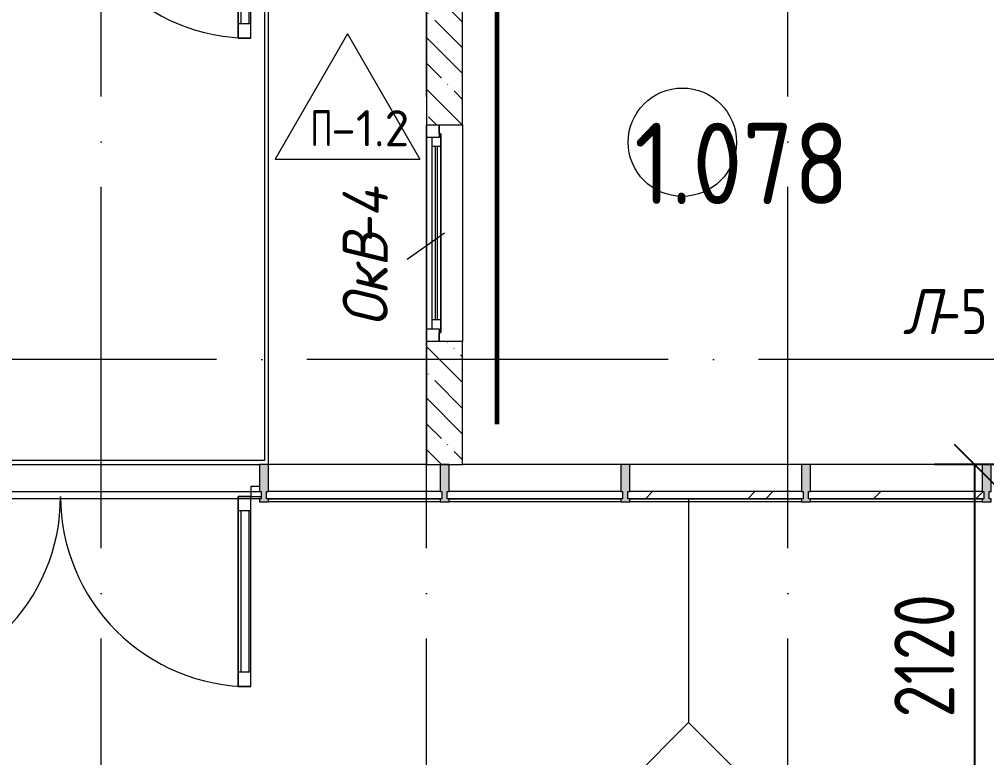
# Model space of a CAD drawing. Header units: millimetres. Extents: x -592259 to 288321, y -552984 to 293768.
# Drawn here: x 142535 to 147888, y 10921 to 15009 of the extents above; entities that cross this region are included whole.
import ezdxf

# ---------------------------------------------------------------- set-up
doc = ezdxf.new("R2010")
doc.units = ezdxf.units.MM
doc.linetypes.add('ADSK_Линия сетки', pattern=[2500, 2000, -250, 0, -250])
doc.layers.get('Defpoints').update_dxf_attribs({"color": 250})
for name, color, linetype, lineweight in [('4.2) Штук 4 вып', 6, 'Continuous', 60), ('A-____-____-DIMS', 250, 'Continuous', 9), ('A-AREA-____-IDEN', 250, 'Continuous', 9), ('A-DETL-GENF-OTLN', 250, 'Continuous', 5), ('A-DOOR-____-IDEN', 250, 'Continuous', 9), ('A-DOOR-____-OTLN', 250, 'Continuous', 5), ('A-FLOR-____-IDEN', 250, 'Continuous', 9), ('A-GENM-____-OTLN', 250, 'Continuous', 9), ('A-GLAZ-____-IDEN', 250, 'Continuous', 9), ('A-GLAZ-____-MCUT', 250, 'Continuous', 9), ('A-GLAZ-____-OTLN', 250, 'Continuous', 5), ('A-GLAZ-CURT-OTLN', 250, 'Continuous', 5), ('A-GLAZ-CWMG-MCUT', 250, 'Continuous', 9), ('A-GLAZ-CWMG-OTLN', 250, 'Continuous', 5), ('A-WALL-____-IDEN', 250, 'Continuous', 9), ('A-WALL-____-MCUT', 250, 'Continuous', 13), ('A-WALL-____-PATT', 250, 'Continuous', 13), ('I-WALL-____-OTLN', 250, 'Continuous', 9), ('S-GRID-____-OTLN', 250, 'Continuous', 9)]:
    doc.layers.add(name, color=color, linetype=linetype, lineweight=lineweight)
doc.styles.add('ISOCPEUR_1', font='isocpeur.ttf', dxfattribs={"width": 0.9, "height": 250})
doc.styles.add('ISOCPEUR_2', font='isocpeur.ttf', dxfattribs={"height": 160})
doc.styles.add('ISOCPEUR_I', font='isocpeui.ttf', dxfattribs={"width": 0.9, "height": 12.5})
doc.styles.add('ISOCPEUR_I_1', font='ГОСТ тип А.ttf', dxfattribs={"height": 2500})
doc.styles.get("Standard").update_dxf_attribs({"font": 'ГОСТ тип А.ttf'})
doc.dimstyles.new('А3', dxfattribs={"dimtxt": 333, "dimasz": 222, "dimexe": 222, "dimexo": 111, "dimgap": 111, "dimtad": 1, "dimtoh": 1, "dimdec": 0, "dimrnd": 0.0015, "dimzin": 0, "dimdsep": 46, "dimtxsty": 'Standard', "dimblk": 'OBLIQUE', "dimcen": 0, "dimclrd": 7, "dimclre": 7, "dimclrt": 7, "dimadec": 0, "dimazin": 0, "dimtfac": 1, "dimtdec": 0, "dimtofl": 0, "dimtmove": 0, "dimatfit": 3, "dimfxl": 1, "dimtolj": 1, "dimtzin": 0, "dimarcsym": 0})

# ---------------------------------------------------------------- blocks, each defined once
blk = doc.blocks.new('Окно_СКБ_1Ст - Ок-4_Окно_Помещение охраны_Тамбур-41156043-АР1_Маркировочный план 1 этажа С2и3')
at = {"layer": 'A-GLAZ-____-MCUT'}
for p, q in [((-600, 30), (-600, 100)), ((-600, 100), (-530, 100)), ((-530, 100), (-530, 30)), ((530, 70), (-530, 70)), ((-530, 70), (-530, 30)), ((-480, 20), (-480, 70)), ((480, 20), (480, 70)), ((530, 30), (530, 100)), ((530, 100), (600, 100)), ((530, 30), (530, 70)), ((600, 100), (600, 30)), ((-530, 30), (-600, 30)), ((-530, 30), (-550, 30)), ((-550, 30), (-550, 20)), ((-550, 20), (550, 20)), ((550, 20), (-550, 20)), ((600, 30), (530, 30)), ((550, 30), (530, 30)), ((550, 20), (550, 30))]:
    blk.add_line(p, q, dxfattribs=at)
at = {"layer": 'A-GLAZ-____-MCUT', "lineweight": 5}
for p, q in [((-480, 50), (480, 50)), ((480, 40), (-480, 40))]:
    blk.add_line(p, q, dxfattribs=at)
at = {"layer": 'A-GLAZ-____-OTLN'}
for p, q in [((600, 100), (-600, 100)), ((-600, 30), (-550, 30)), ((550, 30), (600, 30))]:
    blk.add_line(p, q, dxfattribs=at)
blk = doc.blocks.new('PNS_Панель прямоугольная - Нр_Металл - 40мм-36089714-АР1_Маркировочный план 1 этажа С2и3')
at = {"layer": 'A-GLAZ-____-OTLN'}
for p, q in [((-1100, 0), (1100, 0)), ((-1100, 0), (1100, 0)), ((1100, -40), (-1100, -40))]:
    blk.add_line(p, q, dxfattribs=at)
blk = doc.blocks.new('PNS_Панель прямоугольная3 - Нр_Стекло - 40мм 2-36089330-АР1_Маркировочный план 1 этажа С2и3')
at = {"layer": 'A-GLAZ-____-OTLN'}
h = blk.add_hatch(dxfattribs=at)
h.set_pattern_fill('FP_107', color=256, style=0, pattern_type=2)
h.set_pattern_definition([(225, (135200, 12255), (282.8427, -282.8427), [200, -600]), (225, (135400, 12355), (282.8427, -282.8427), [600, -200]), (225, (135000, 12455), (282.8427, -282.8427), [200, -600])])
h.paths.add_polyline_path([(-485, 0), (-485, -40), (485, -40), (485, 0), (-475, 0)])
at = {"layer": 'A-GLAZ-____-MCUT', "lineweight": 5}
for p, q in [((475, 0), (-475, 0)), ((-475, -40), (475, -40))]:
    blk.add_line(p, q, dxfattribs=at)
at = {"layer": 'A-GLAZ-____-OTLN'}
blk.add_line((-485, 0), (485, 0), dxfattribs=at)
blk = doc.blocks.new('PNS_Панель прямоугольная3 - Нр_Стекло - 40мм 2-40429871-АР1_Маркировочный план 1 этажа С2и3')
at = {"layer": 'A-GLAZ-____-OTLN'}
h = blk.add_hatch(dxfattribs=at)
h.set_pattern_fill('FP_108', color=256, style=0, pattern_type=2)
h.set_pattern_definition([(225, (134200, 12255), (282.8427, -282.8427), [200, -600]), (225, (134400, 12355), (282.8427, -282.8427), [600, -200]), (225, (134000, 12455), (282.8427, -282.8427), [200, -600])])
h.paths.add_polyline_path([(-392.8, 0), (-485, 0), (-485, -40), (485, -40), (485, 0), (475, 0)])
at = {"layer": 'A-GLAZ-____-MCUT', "lineweight": 5}
for p, q in [((475, 0), (-475, 0)), ((-475, -40), (475, -40))]:
    blk.add_line(p, q, dxfattribs=at)
at = {"layer": 'A-GLAZ-____-OTLN'}
blk.add_line((-485, 0), (485, 0), dxfattribs=at)
blk = doc.blocks.new('PNS_Панель прямоугольная - Нр_Металл - 40мм-36089346-АР1_Маркировочный план 1 этажа С2и3')
at = {"layer": 'A-GLAZ-____-MCUT', "lineweight": 5}
for p, q in [((475, 0), (-475, 0)), ((-475, -40), (475, -40))]:
    blk.add_line(p, q, dxfattribs=at)
at = {"layer": 'A-GLAZ-____-OTLN'}
blk.add_line((-485, 0), (485, 0), dxfattribs=at)
blk = doc.blocks.new('Дверь_Витражная_СКБ_2Ст - ДВН_ДАО_Главный вход-36089722-АР1_Маркировочный план 1 этажа С2и3')
at = {"layer": 'A-DETL-GENF-OTLN', "lineweight": 5}
for p, q in [((-1053, 1040.5), (-983, 1040.5)), ((-1053, 1040.5), (-1053, -12.5)), ((-983, 1040.5), (-1053, 1040.5)), ((-1053, 1040.5), (-1053, -12.5)), ((-983, 1040.5), (-983, -12.5)), ((-983, -12.5), (-983, 1040.5)), ((1053, 1040.5), (983, 1040.5)), ((983, 1040.5), (983, -12.5)), ((1053, 1040.5), (983, 1040.5)), ((983, 1040.5), (983, -12.5)), ((1053, 1040.5), (1053, -12.5)), ((1053, -12.5), (1053, 1040.5)), ((-1053, 960.5), (-983, 960.5)), ((-1043, 960.5), (-1043, 67.5)), ((-999, 960.5), (-999, 67.5)), ((1053, 960.5), (983, 960.5)), ((999, 960.5), (999, 67.5)), ((1043, 960.5), (1043, 67.5)), ((-1053, 67.5), (-983, 67.5)), ((1053, 67.5), (983, 67.5)), ((-1053, -12.5), (-1110, -12.5)), ((-1053, -12.5), (-1110, -12.5)), ((-983, -12.5), (-1053, -12.5)), ((-1053, -12.5), (-983, -12.5)), ((-1053, -67.5), (-1053, -12.5)), ((-1053, -67.5), (-1053, -12.5)), ((983, -12.5), (1053, -12.5)), ((983, -12.5), (1053, -12.5)), ((1053, -67.5), (1053, -12.5)), ((1053, -12.5), (1110, -12.5)), ((1053, -12.5), (1053, -67.5)), ((1110, -12.5), (1053, -12.5)), ((-1100, -67.5), (-1053, -67.5)), ((-1100, -67.5), (-1053, -67.5)), ((1100, -67.5), (1053, -67.5)), ((1053, -67.5), (1100, -67.5))]:
    blk.add_line(p, q, dxfattribs=at)
at = {"layer": 'A-DOOR-____-OTLN'}
for p, q in [((-1053, 1040.5), (-1053, -12.5)), ((1053, 1040.5), (1053, -12.5))]:
    blk.add_line(p, q, dxfattribs=at)
for centre, start, end in [((-1053, -12.5), 360, 90), ((1053, -12.5), 90, 180)]:
    blk.add_arc(centre, 1053, start, end, dxfattribs=at)
blk = doc.blocks.new('Прямоугольный импост - Импост структурный с накладкой - 190мм-36089257-АР1_Маркировочный план 1 этажа С2и3')
at = {"layer": 'A-GLAZ-CWMG-OTLN'}
blk.add_hatch(color=50, dxfattribs=at).paths.add_polyline_path([(15, -17), (-25, -17), (-25, 0), (-15, 0), (-15, 40), (-25, 40), (-25, 190), (25, 190), (25, 40), (15, 40), (15, 0), (25, 0), (25, -17)])
at = {"layer": 'A-GLAZ-CWMG-MCUT', "lineweight": 5}
for p, q in [((-25, 40), (-25, 190)), ((-25, 190), (25, 190)), ((25, 190), (25, 40)), ((-15, 40), (-25, 40)), ((-25, -17), (-25, 0)), ((-25, 0), (-15, 0)), ((-15, 0), (-15, 40)), ((15, 40), (15, 0)), ((25, 40), (15, 40)), ((15, 0), (25, 0)), ((25, 0), (25, -17)), ((25, -17), (-25, -17))]:
    blk.add_line(p, q, dxfattribs=at)
blk = doc.blocks.new('Прямоугольный импост - Импост структурный с накладкой - 190мм-36089258-АР1_Маркировочный план 1 этажа С2и3')
at = {"layer": 'A-GLAZ-CWMG-OTLN'}
blk.add_hatch(color=50, dxfattribs=at).paths.add_polyline_path([(-25, -17), (-25, 0), (-15, 0), (-15, 40), (-25, 40), (-25, 190), (25, 190), (25, 40), (15, 40), (15, 0), (25, 0), (25, -17), (-15, -17)])
at = {"layer": 'A-GLAZ-CWMG-MCUT', "lineweight": 5}
for p, q in [((-25, 40), (-25, 190)), ((-25, 190), (25, 190)), ((25, 190), (25, 40)), ((-15, 40), (-25, 40)), ((-25, -17), (-25, 0)), ((-25, 0), (-15, 0)), ((-15, 0), (-15, 40)), ((15, 40), (15, 0)), ((25, 40), (15, 40)), ((15, 0), (25, 0)), ((25, 0), (25, -17)), ((25, -17), (-25, -17))]:
    blk.add_line(p, q, dxfattribs=at)
blk = doc.blocks.new('Прямоугольный импост - Импост структурный с накладкой - 190мм-36089259-АР1_Маркировочный план 1 этажа С2и3')
at = {"layer": 'A-GLAZ-CWMG-OTLN'}
blk.add_hatch(color=50, dxfattribs=at).paths.add_polyline_path([(-15, -17), (-25, -17), (-25, 0), (-15, 0), (-15, 40), (-25, 40), (-25, 190), (25, 190), (25, 40), (15, 40), (15, 0), (25, 0), (25, -17), (0, -17)])
at = {"layer": 'A-GLAZ-CWMG-MCUT', "lineweight": 5}
for p, q in [((-25, 40), (-25, 190)), ((-25, 190), (25, 190)), ((25, 190), (25, 40)), ((-15, 40), (-25, 40)), ((-25, -17), (-25, 0)), ((-25, 0), (-15, 0)), ((-15, 0), (-15, 40)), ((15, 40), (15, 0)), ((25, 40), (15, 40)), ((15, 0), (25, 0)), ((25, 0), (25, -17)), ((25, -17), (-25, -17))]:
    blk.add_line(p, q, dxfattribs=at)
blk = doc.blocks.new('Прямоугольный импост - Импост структурный с накладкой - 190мм-36088212-АР1_Маркировочный план 1 этажа С2и3')
at = {"layer": 'A-GLAZ-CWMG-OTLN'}
for p, q in [((135575, 12545), (134625, 12545)), ((135575, 12338), (134625, 12338))]:
    blk.add_line(p, q, dxfattribs=at)
blk = doc.blocks.new('Прямоугольный импост - Импост структурный с накладкой - 190мм-V82-АР1_Маркировочный план 1 этажа С2и3')
at = {"layer": 'A-GLAZ-CWMG-OTLN'}
for p, q in [((133575, 12545), (132700, 12545)), ((133575, 12338), (132625, 12338))]:
    blk.add_line(p, q, dxfattribs=at)
blk = doc.blocks.new('Прямоугольный импост - Импост структурный с накладкой - 190мм-V83-АР1_Маркировочный план 1 этажа С2и3')
at = {"layer": 'A-GLAZ-CWMG-OTLN'}
for p, q in [((132500, 12545), (131625, 12545)), ((132575, 12338), (131625, 12338))]:
    blk.add_line(p, q, dxfattribs=at)
blk = doc.blocks.new('Дверь_Витражная_СКБ_2Ст - ДВН_ДАО_Главный вход-37174373-АР1_Маркировочный план 1 этажа С2и3')
at = {"layer": 'A-DETL-GENF-OTLN', "lineweight": 5}
for p, q in [((-1053, 1040.5), (-983, 1040.5)), ((-1053, 1040.5), (-1053, -12.5)), ((-983, 1040.5), (-1053, 1040.5)), ((-1053, 1040.5), (-1053, -12.5)), ((-983, 1040.5), (-983, -12.5)), ((-983, -12.5), (-983, 1040.5)), ((1053, 1040.5), (983, 1040.5)), ((983, 1040.5), (983, -12.5)), ((1053, 1040.5), (983, 1040.5)), ((983, 1040.5), (983, -12.5)), ((1053, 1040.5), (1053, -12.5)), ((1053, -12.5), (1053, 1040.5)), ((-1053, 960.5), (-983, 960.5)), ((-1043, 960.5), (-1043, 67.5)), ((-999, 960.5), (-999, 67.5)), ((1053, 960.5), (983, 960.5)), ((999, 960.5), (999, 67.5)), ((1043, 960.5), (1043, 67.5)), ((-1053, 67.5), (-983, 67.5)), ((1053, 67.5), (983, 67.5)), ((-1053, -12.5), (-1110, -12.5)), ((-1053, -12.5), (-1110, -12.5)), ((-983, -12.5), (-1053, -12.5)), ((-1053, -12.5), (-983, -12.5)), ((-1053, -67.5), (-1053, -12.5)), ((-1053, -67.5), (-1053, -12.5)), ((983, -12.5), (1053, -12.5)), ((983, -12.5), (1053, -12.5)), ((1053, -67.5), (1053, -12.5)), ((1053, -12.5), (1110, -12.5)), ((1053, -12.5), (1053, -67.5)), ((1110, -12.5), (1053, -12.5)), ((-1100, -67.5), (-1053, -67.5)), ((-1100, -67.5), (-1053, -67.5)), ((1100, -67.5), (1053, -67.5)), ((1053, -67.5), (1100, -67.5))]:
    blk.add_line(p, q, dxfattribs=at)
at = {"layer": 'A-DOOR-____-OTLN'}
for p, q in [((-1053, 1040.5), (-1053, -12.5)), ((1053, 1040.5), (1053, -12.5))]:
    blk.add_line(p, q, dxfattribs=at)
for centre, start, end in [((-1053, -12.5), 360, 90), ((1053, -12.5), 90, 180)]:
    blk.add_arc(centre, 1053, start, end, dxfattribs=at)
blk = doc.blocks.new('ASML_АР_Решетка вентиляционная встроенная - ГР-4_3380х5300-42053081-АР1_Маркировочный план 1 этажа С2и3')
at = {"layer": 'A-GENM-____-OTLN', "lineweight": 5}
for p, q in [((-2650, 1690), (-2650, -1675)), ((-2628, 1668), (2628, 1668)), ((-2628, -1668), (-2628, 1668)), ((-400, 1690), (-2600, 1690)), ((2600, 1690), (400, 1690)), ((2628, 1668), (2628, -1668)), ((2650, -1690), (2650, 1690)), ((-2640, -1690), (-2610, -1690)), ((-2553, -1668), (-2628, -1668)), ((-517, -1668), (-2483, -1668)), ((447, -1668), (-447, -1668)), ((-375, -1690), (-360, -1690)), ((360, -1690), (375, -1690)), ((2483, -1668), (517, -1668)), ((2628, -1668), (2553, -1668)), ((2625, -1690), (2650, -1690))]:
    blk.add_line(p, q, dxfattribs=at)
blk = doc.blocks.new('AAR_СКБ_Марка_Помещения_мал - Номер-28977439-АР1_Маркировочный план 1 этажа С2и3')
at = {"layer": 'A-AREA-____-IDEN'}
blk.add_circle((-0.028, 0), 3, dxfattribs=at)
blk = doc.blocks.new('_Oblique')
at = {"color": 0, "linetype": 'ByBlock', "lineweight": -2}
blk.add_line((-0.5, -0.5), (0.5, 0.5), dxfattribs=at)
blk = doc.blocks.new('*D2622')
at = {"layer": 'A-____-____-DIMS', "color": 7, "lineweight": -2, "transparency": 16777216}
for p, q in [((147996.9, 12545), (147598.7, 12545)), ((147820.7, 12545), (147820.7, 10425)), ((147996.9, 10425), (147598.7, 10425))]:
    blk.add_line(p, q, dxfattribs=at)
at = {"layer": 'Defpoints', "color": 0, "transparency": 16777216}
for p in [(148107.9, 12545), (147820.7, 10425), (148107.9, 10425)]:
    blk.add_point(p, dxfattribs=at)
at = {"layer": 'A-____-____-DIMS', "color": 7, "lineweight": -2, "transparency": 16777216, "xscale": 222, "yscale": 222, "zscale": 222}
for p, rotation in [((147820.7, 12545), 90), ((147820.7, 10425), 270)]:
    blk.add_blockref('_Oblique', p, dxfattribs=dict(at, rotation=rotation))
at = {"layer": 'A-____-____-DIMS', "color": 7, "transparency": 16777216, "insert": (147543.2, 11485), "char_height": 333, "width": 2.299, "attachment_point": 5, "rotation": 90}
blk.add_mtext('\\A1;2120', dxfattribs=at)
blk = doc.blocks.new('ADSK_Марка_Стена - Экземпляр_ADSK_Позиция-30564885-АР1_Маркировочный план 1 этажа С2и3')
at = {"layer": 'A-WALL-____-IDEN'}
for p, q in [((-0.156, 4.37), (-4.213, 0.312)), ((3.901, 0.312), (-0.156, 4.37)), ((-4.213, 0.312), (-0.156, -3.745)), ((-0.156, -3.745), (3.901, 0.312))]:
    blk.add_line(p, q, dxfattribs=at)
blk = doc.blocks.new('AAR_СКБ_Марка_Перекрытия - Марка пола-17325028-АР1_Маркировочный план 1 этажа С2и3')
at = {"layer": 'A-FLOR-____-IDEN'}
for p, q in [((0, 6.932), (-4.002, 0)), ((0, 6.932), (4.002, 0)), ((-4.002, 0), (4.002, 0))]:
    blk.add_line(p, q, dxfattribs=at)

msp = doc.modelspace()

# ---------------------------------------------------------------- hatches: boundary and pattern name
at = {"layer": 'A-WALL-____-PATT', "lineweight": 15, "true_color": 0x000000}
h = msp.add_hatch(dxfattribs=at)
h.set_pattern_fill('FP_1', color=18, style=0, pattern_type=2)
h.set_pattern_definition([(135, (12287.91, -0.0006), (-142.5612, -142.5612), []), (135, (12430.48, -0.0006), (-142.5612, -142.5612), [252.016, -50.403, 3.353, -47.05])])
h.paths.add_polyline_path([(144987.8919, 12545), (144987.912, 12545.0063), (144987.8919, 13224.9994), (144787.9138, 13224.9994), (144787.9138, 12545)])
h.paths.add_polyline_path([(144787.9138, 14424.9994), (144987.9138, 14424.9994), (144987.8919, 15724.9996), (144787.9138, 15724.9996), (144787.9138, 15635.9817)])

# ---------------------------------------------------------------- linework, layer by layer
at = {"layer": '4.2) Штук 4 вып'}
msp.add_line((145179.1033, 12766.8947), (145179.1033, 19709.498), dxfattribs=at)
at = {"layer": 'A-GLAZ-____-IDEN', "color": 18, "lineweight": 15, "true_color": 0x000000}
msp.add_line((144887.9138, 13824.9994), (144680.2114, 13679.696), dxfattribs=at)
at = {"layer": 'A-WALL-____-IDEN', "color": 18, "true_color": 0x000000}
msp.add_line((146238.8568, 12355), (146238.8568, 11116.25), dxfattribs=at)
at = {"layer": 'A-WALL-____-MCUT', "color": 18, "lineweight": 15, "true_color": 0x000000}
for p, q in [((144787.9138, 15724.9996), (144787.9138, 14424.9994)), ((144987.9138, 14424.9994), (144987.9138, 15724.9996)), ((144787.9138, 14424.9994), (144987.9138, 14424.9994)), ((144787.9138, 13224.9994), (144787.9138, 12545)), ((144987.9138, 13224.9994), (144787.9138, 13224.9994)), ((144987.9138, 12545), (144987.9138, 13224.9994)), ((144787.9138, 12545), (144987.9138, 12545))]:
    msp.add_line(p, q, dxfattribs=at)
at = {"layer": 'I-WALL-____-OTLN', "color": 18, "lineweight": 15, "true_color": 0x000000}
for p, q in [((144787.9138, 13224.9994), (144787.9138, 14424.9994)), ((144987.9138, 14424.9994), (144987.9138, 13224.9994))]:
    msp.add_line(p, q, dxfattribs=at)
at = {"layer": 'S-GRID-____-OTLN', "color": 18, "linetype": 'ADSK_Линия сетки', "true_color": 0x000000}
for p, q in [((142987.9138, -2919.5356), (142987.9138, 61063.6538)), ((144787.9138, -2919.5356), (144787.9138, 61063.6538)), ((146787.9138, -2919.5356), (146787.9138, 61063.6538)), ((168626.8279, 13125), (111607.9138, 13125))]:
    msp.add_line(p, q, dxfattribs=at)

# ---------------------------------------------------------------- block references
at = {"layer": 'A-AREA-____-IDEN', "color": 18, "true_color": 0x000000, "xscale": 99.99999999999993, "yscale": 99.99999999999993, "zscale": 99.99999999999993}
msp.add_blockref('AAR_СКБ_Марка_Помещения_мал - Номер-28977439-АР1_Маркировочный план 1 этажа С2и3', (146206.7108, 14328.8576), dxfattribs=at)
at = {"layer": 'A-DOOR-____-OTLN', "color": 18, "true_color": 0x000000, "rotation": 180}
for name, p in [('Дверь_Витражная_СКБ_2Ст - ДВН_ДАО_Главный вход-37174373-АР1_Маркировочный план 1 этажа С2и3', (142762.9138, 15944.9994)), ('Дверь_Витражная_СКБ_2Ст - ДВН_ДАО_Главный вход-36089722-АР1_Маркировочный план 1 этажа С2и3', (142762.9138, 12355))]:
    msp.add_blockref(name, p, dxfattribs=at)
at = {"layer": 'A-FLOR-____-IDEN', "color": 18, "true_color": 0x000000, "xscale": 99.99999999999993, "yscale": 99.99999999999993, "zscale": 99.99999999999993}
msp.add_blockref('AAR_СКБ_Марка_Перекрытия - Марка пола-17325028-АР1_Маркировочный план 1 этажа С2и3', (144350.4138, 14235), dxfattribs=at)
at = {"layer": 'A-GENM-____-OTLN', "color": 18, "lineweight": 5, "true_color": 0x000000, "rotation": 180}
msp.add_blockref('ASML_АР_Решетка вентиляционная встроенная - ГР-4_3380х5300-42053081-АР1_Маркировочный план 1 этажа С2и3', (141262.9138, 14235), dxfattribs=at)
at = {"layer": 'A-GLAZ-____-MCUT', "color": 18, "lineweight": 5, "true_color": 0x000000, "rotation": 180}
for name, p in [('PNS_Панель прямоугольная - Нр_Металл - 40мм-36089346-АР1_Маркировочный план 1 этажа С2и3', (144387.9138, 12355)), ('PNS_Панель прямоугольная - Нр_Металл - 40мм-36089346-АР1_Маркировочный план 1 этажа С2и3', (145387.9138, 12355)), ('PNS_Панель прямоугольная3 - Нр_Стекло - 40мм 2-40429871-АР1_Маркировочный план 1 этажа С2и3', (146387.9138, 12355)), ('PNS_Панель прямоугольная3 - Нр_Стекло - 40мм 2-36089330-АР1_Маркировочный план 1 этажа С2и3', (147387.9138, 12355))]:
    msp.add_blockref(name, p, dxfattribs=at)
at = {"layer": 'A-GLAZ-____-OTLN', "color": 18, "true_color": 0x000000, "rotation": 90}
msp.add_blockref('Окно_СКБ_1Ст - Ок-4_Окно_Помещение охраны_Тамбур-41156043-АР1_Маркировочный план 1 этажа С2и3', (144887.9138, 13824.9994), dxfattribs=at)
at = {"layer": 'A-GLAZ-CURT-OTLN', "color": 18, "true_color": 0x000000, "rotation": 180}
msp.add_blockref('PNS_Панель прямоугольная - Нр_Металл - 40мм-36089714-АР1_Маркировочный план 1 этажа С2и3', (142762.9138, 12355), dxfattribs=at)
at = {"layer": 'A-GLAZ-CWMG-OTLN', "color": 18, "true_color": 0x000000, "extrusion": (0, 0, -1)}
for name, p in [('Прямоугольный импост - Импост структурный с накладкой - 190мм-36089257-АР1_Маркировочный план 1 этажа С2и3', (-143887.9138, 12355)), ('Прямоугольный импост - Импост структурный с накладкой - 190мм-36089258-АР1_Маркировочный план 1 этажа С2и3', (-144887.9138, 12355)), ('Прямоугольный импост - Импост структурный с накладкой - 190мм-36089257-АР1_Маркировочный план 1 этажа С2и3', (-145887.9138, 12355)), ('Прямоугольный импост - Импост структурный с накладкой - 190мм-36089257-АР1_Маркировочный план 1 этажа С2и3', (-146887.9138, 12355)), ('Прямоугольный импост - Импост структурный с накладкой - 190мм-36089259-АР1_Маркировочный план 1 этажа С2и3', (-147887.9138, 12355))]:
    msp.add_blockref(name, p, dxfattribs=at)
at = {"layer": 'A-GLAZ-CWMG-OTLN', "color": 18, "true_color": 0x000000}
for name, p in [('Прямоугольный импост - Импост структурный с накладкой - 190мм-V83-АР1_Маркировочный план 1 этажа С2и3', (12287.9138, -0.0006)), ('Прямоугольный импост - Импост структурный с накладкой - 190мм-V82-АР1_Маркировочный план 1 этажа С2и3', (12287.9138, -0.0006)), ('Прямоугольный импост - Импост структурный с накладкой - 190мм-36088212-АР1_Маркировочный план 1 этажа С2и3', (11287.9138, -0.0006)), ('Прямоугольный импост - Импост структурный с накладкой - 190мм-36088212-АР1_Маркировочный план 1 этажа С2и3', (12287.9138, -0.0006))]:
    msp.add_blockref(name, p, dxfattribs=at)
at = {"layer": 'A-WALL-____-IDEN', "color": 18, "true_color": 0x000000, "xscale": 99.99999999999993, "yscale": 99.99999999999993, "zscale": 99.99999999999993}
msp.add_blockref('ADSK_Марка_Стена - Экземпляр_ADSK_Позиция-30564885-АР1_Маркировочный план 1 этажа С2и3', (146254.4818, 10679.2831), dxfattribs=at)

# ---------------------------------------------------------------- texts
at = {"layer": 'A-AREA-____-IDEN', "color": 18, "true_color": 0x000000, "insert": (145937.2105, 14436.3432), "char_height": 450, "width": 609.2825, "attachment_point": 1, "style": 'ISOCPEUR_1'}
msp.add_mtext('1.078', dxfattribs=at)
at = {"layer": 'A-DOOR-____-IDEN', "color": 18, "true_color": 0x000000, "char_height": 250, "attachment_point": 1, "style": 'ISOCPEUR_I_1'}
for s, insert, width in [('\\fISOCPEUR|b0|i1|c204|p34|;\\W.9;Л', (147423.7177, 13516.0426), 223.670812), ('-5', (147608.2646, 13516.0426), 404.0505)]:
    msp.add_mtext(s, dxfattribs=dict(at, insert=insert, width=width))
at = {"layer": 'A-FLOR-____-IDEN', "color": 18, "true_color": 0x000000, "char_height": 200, "attachment_point": 1, "style": 'ISOCPEUR_2'}
for s, insert, width in [('\\fISOCPEUR|b0|i0|c204|p34|;\\W.7;П', (144145.1789, 14506.3858), 140.295312), ('-1.2', (144260.9341, 14506.3858), 381.60325)]:
    msp.add_mtext(s, dxfattribs=dict(at, insert=insert, width=width))
at = {"layer": 'A-GLAZ-____-IDEN', "color": 18, "lineweight": 15, "true_color": 0x000000, "char_height": 250, "attachment_point": 1, "rotation": 90, "style": 'ISOCPEUR_I'}
for s, insert, width in [('-4', (144323.8573, 13754.1803), 354.746719), ('ОкВ', (144323.8573, 13307.696), 541.139062)]:
    msp.add_mtext(s, dxfattribs=dict(at, insert=insert, width=width))

# ---------------------------------------------------------------- dimensions: what is measured, and where the dimension line sits
at = {"layer": 'A-____-____-DIMS', "color": 18, "true_color": 0x000000}
dim = msp.add_linear_dim(base=(147820.7228, 10425.0003), p1=(148107.9138, 12545.0003), p2=(148107.9138, 10425.0003), angle=90, dimstyle='А3', dxfattribs=at)
dim.commit()
dim.dimension.update_dxf_attribs({"geometry": '*D2622', "text_midpoint": (147543.2228, 11485.0003)})

doc.saveas('drawing.dxf')
